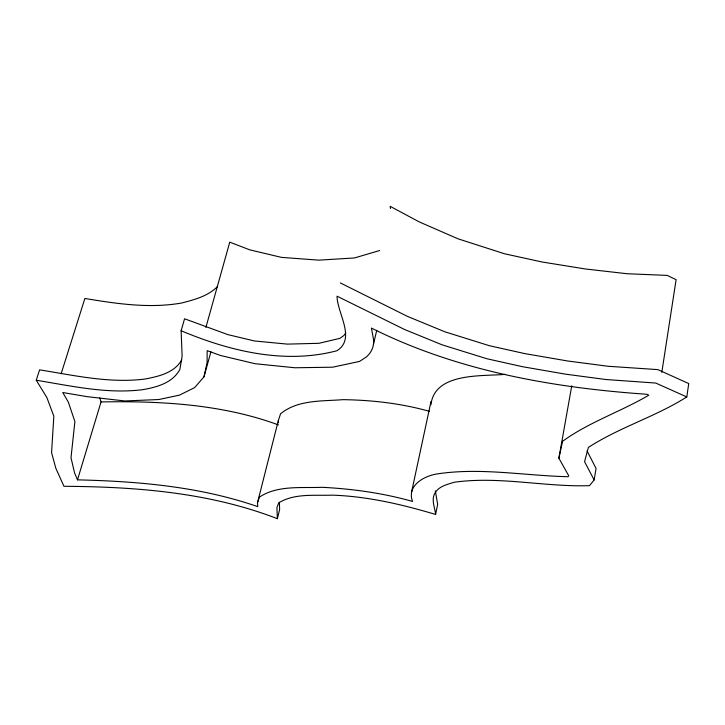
<?xml version="1.0" encoding="UTF-8"?>
<svg xmlns="http://www.w3.org/2000/svg" width="725" height="725" viewBox="0 0 725 725"><rect width="100%" height="100%" fill="white"/><g stroke="black" fill="none" stroke-linecap="round" stroke-linejoin="round"><path stroke-width="1.09" d="M430.94 404.749C434.583 372.242 482.08 376.447 505.234 374.363M181.776 359.872C174.344 372.913 158.675 376.411 145.045 379.03C109.584 383.525 74.43 375.441 39.594 369.841L36.25 380.235L46.862 397.527L53.84 416.213L51.566 452.608L55.825 468.268L63.963 486.294C136.137 486.774 209.425 492.375 277.358 518.683L276.914 507.518L278.781 502.824C294.694 493.073 314.813 495.827 332.666 495.148C367.756 496.417 402.067 504.419 435.589 514.451C434.928 507.373 430.886 499.543 435.091 492.846C439.178 486.076 447.198 484.527 454.14 482.261C499.226 475.899 544.33 487.127 589.488 485.668L594.138 479.95L584.567 461.689L588.365 447.434C619.368 427.297 655.563 416.748 686.793 396.938L688.75 383.57L657.829 369.614L608.23 366.279L567.82 361.014L524.9 353.628L489.402 345.716L444.969 331.833L407.559 316.435L340.315 282.913M661.816 372.324L676.108 279.678L667.227 275.4L627.116 273.733L585.465 268.993L541.847 261.952L504.446 253.75L457.983 238.797L419.104 221.841L390.15 206.317L390.44 208.528M594.138 479.95L596.068 468.486L587.069 450.923M210.939 351.743L203.997 376.828L194.626 387.621L179.474 395.134L158.866 399.52L124.854 400.97L87.045 396.647L62.749 392.524L68.34 402.13L74.892 421.56L71.005 457.711L74.512 472.709L77.484 479.859C138.321 481.3 199.937 486.566 257.774 506.648L257.466 502.806L259.432 497.096C277.684 485.016 301.392 488.188 322.217 487.309C352.703 488.868 383.126 493.109 412.534 501.428C406.643 485.877 423.509 476.252 436.423 474.032C480.195 467.199 524.229 475.7 568.083 476.706L568.753 475.808L558.884 458.209L571.762 385.763M435.589 514.451L437.664 504.419L435.335 490.861M411.537 492.248L431.022 401.405M203.997 376.828L207.096 362.545L207.151 350.646L220.472 355.458L255.028 363.714L294.93 367.765L332.639 367.203L359.582 361.403L366.361 356.954A121.084 47.207 15.1 0 0 373.094 337.161L371.427 328.062C455.191 370.004 549.024 387.159 641.779 393.911L646.809 394.291L648.812 395.179C620.736 411.737 589.017 422.068 562.546 441.317L558.884 458.209M373.402 344.583L376.737 330.292M277.358 518.683L279.623 509.557L279.379 502.316M257.466 502.806L278.355 420.491L280.566 413.785C297.739 399.62 322.136 401.324 343.079 399.656C372.224 400.1 401.423 403.426 429.517 411.374M205.873 327.473L229.752 242.159L249.808 249.862L281.499 257.375L318.882 260.157L354.462 257.955L379.673 250.524M36.25 380.235C71.15 385.908 106.348 394.038 141.901 389.787C156.292 387.404 172.251 383.253 179.863 369.523L182.129 356.183L181.132 330.745L184.558 318.782L227.904 334.633L254.403 340.958L287.336 344.112L318.928 343.306L339.916 338.348L343.768 335.612L345.78 332.938M77.484 479.859L101.047 401.922L99.76 397.844M61.136 373.765L84.87 298.473C116.888 303.766 149.477 308.687 181.794 302.987C194.517 299.661 208.193 296.108 217.609 286.429M101.047 401.922C160.805 400.889 221.886 404.133 278.491 424.932M181.132 330.745C229.662 351.181 284.798 364.512 336.907 350.746C356.365 338.675 337.016 312.774 337.043 296.199L404.604 329.513L442.168 344.846L486.774 358.721L522.399 366.678L565.455 374.154L605.991 379.528L655.744 383.054L686.793 396.938M278.355 420.491L278.427 422.711"/></g></svg>
